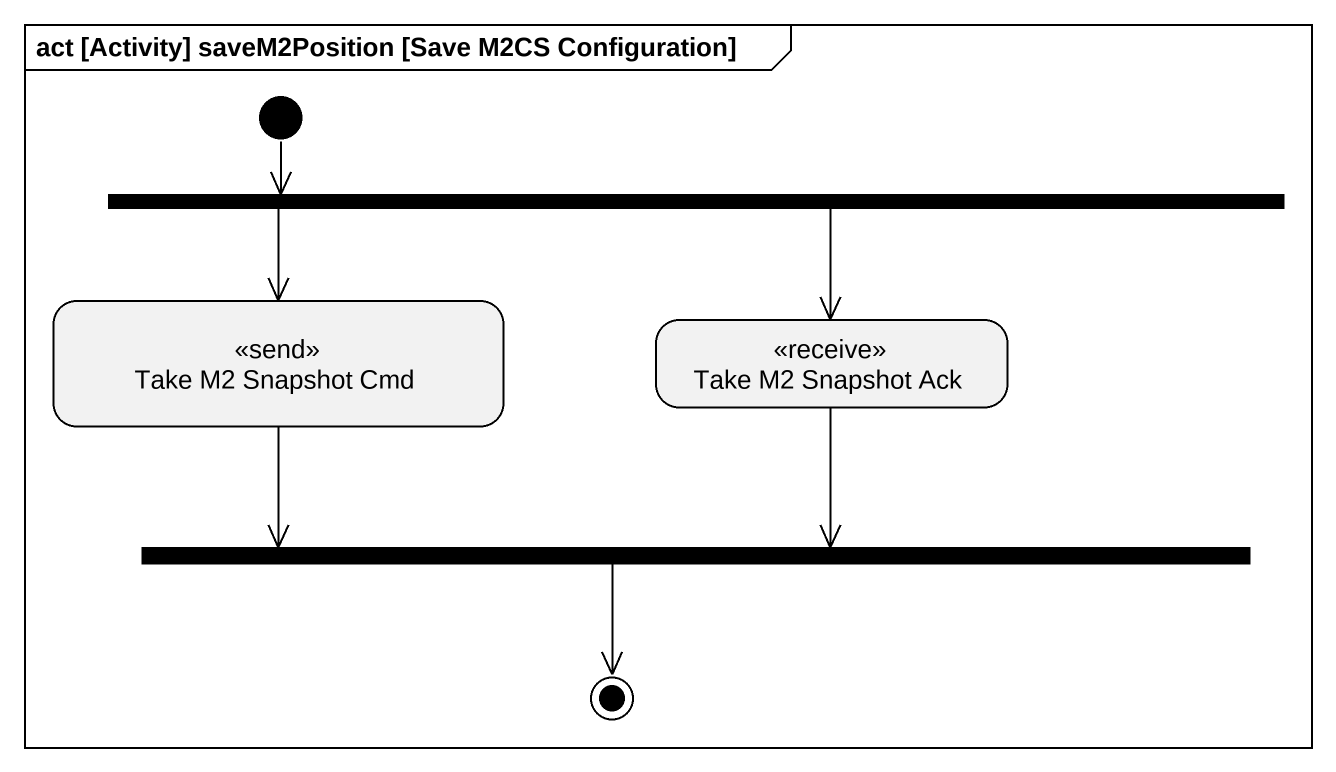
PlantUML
@startuml
mainframe act [Activity] saveM2Position [Save M2CS Configuration]
hide empty description
state fork1 <<fork>>
state "Take M2 Snapshot Cmd" as Take_M2_Snapshot_Cmd <<send>>
state "Take M2 Snapshot Ack" as Take_M2_Snapshot_Ack <<receive>>
state fork2 <<join>>
[*] -right-> fork1
fork1 -left-> Take_M2_Snapshot_Cmd
fork1 --> Take_M2_Snapshot_Ack
Take_M2_Snapshot_Cmd -right-> fork2
Take_M2_Snapshot_Ack --> fork2
fork2 --> [*]
@enduml
